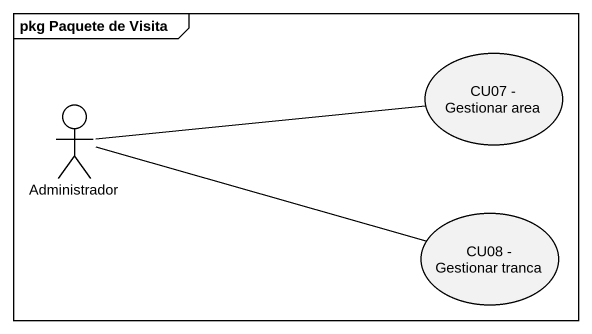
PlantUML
@startuml
mainframe pkg Paquete de Visita
usecase "CU07 - Gestionar area" as CU07_Gestionar_area
actor Administrador
usecase "CU08 - Gestionar tranca" as CU08_Gestionar_tranca
Administrador -right- CU07_Gestionar_area
Administrador -right- CU08_Gestionar_tranca
@enduml
